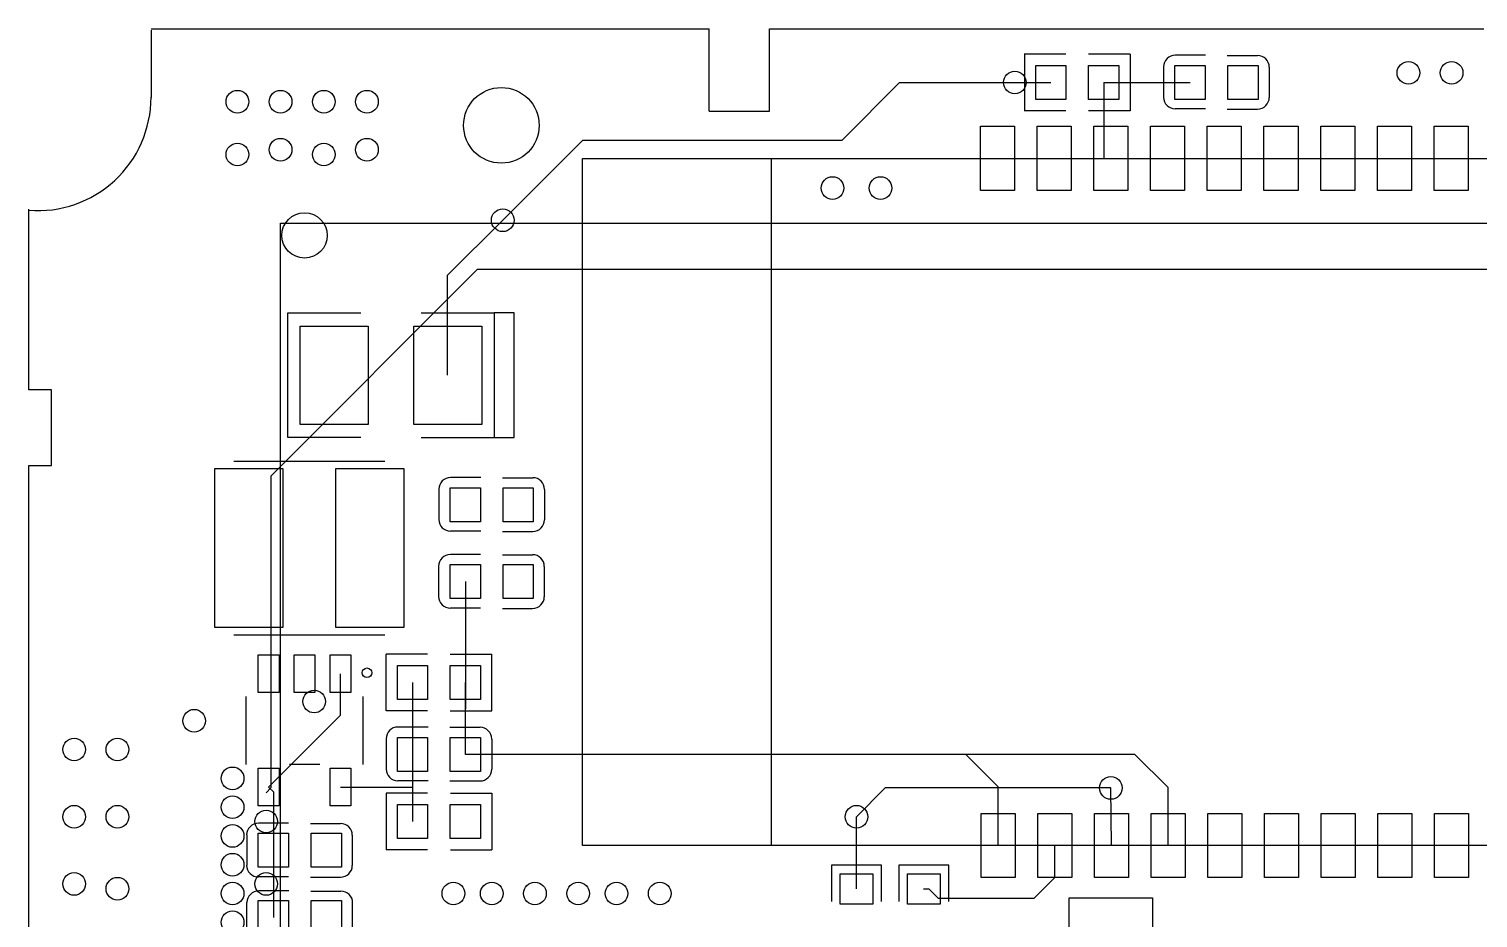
# Model space of a CAD drawing. Header units: millimetres. Extents: x -12.5 to 64.5, y -6.1 to 57.5.
# Drawn here: x -12.5 to 25.84, y 34.02 to 57.55 of the extents above; entities that cross this region are included whole.
import ezdxf

# ---------------------------------------------------------------- set-up
doc = ezdxf.new("R2010")
doc.units = ezdxf.units.MM

msp = doc.modelspace()

# ---------------------------------------------------------------- linework, layer by layer
for points in [[(-9.271, 57.55), (5.499, 57.55)], [(-9.27, 57.521), (-9.27, 55.741)], [(5.499, 55.373), (5.499, 57.55)], [(7.099, 55.373), (7.099, 57.55)], [(7.099, 57.55), (25.999, 57.55)], [(14.94, 56.884), (13.839, 56.884)], [(13.84, 56.884), (13.84, 55.384)], [(15.541, 56.889), (16.641, 56.889)], [(16.641, 56.884), (16.641, 55.384)], [(18.634, 56.856), (17.834, 56.856)], [(19.21, 56.85), (20.01, 56.85)], [(17.525, 56.546), (17.525, 55.746)], [(20.32, 56.54), (20.32, 55.74)], [(0.036, 52.488), (2.158, 54.61), (9.016, 54.61), (10.54, 56.134), (13.589, 56.134)], [(13.588, 56.134), (14.541, 56.134)], [(15.94, 56.134), (15.94, 54.125), (16.131, 54.125)], [(15.94, 56.134), (18.224, 56.134)], [(5.499, 55.373), (7.099, 55.373)], [(14.94, 55.384), (13.839, 55.384)], [(15.541, 55.389), (16.641, 55.389)], [(18.634, 55.436), (17.834, 55.436)], [(19.21, 55.43), (20.01, 55.43)], [(7.146, 35.941), (7.146, 54.125)], [(-12.5, 48), (-12.5, 52.779)], [(-1.421, 48.387), (-1.421, 51.031), (0.035, 52.487)], [(42.29, 51.181), (-0.636, 51.181), (-6.097, 45.72), (-6.097, 37.465), (-6.224, 37.338)], [(-3.721, 46.737), (-5.648, 46.737), (-5.648, 50.037), (-3.721, 50.037)], [(-2.121, 50.037), (-0.194, 50.037), (-0.194, 46.737), (0.339, 46.737), (0.339, 50.037), (-0.194, 50.037)], [(-11.9, 48), (-12.5, 48)], [(-11.9, 46), (-11.9, 48)], [(-2.121, 46.737), (-0.194, 46.737)], [(-7.08, 46.115), (-3.08, 46.115)], [(-12.5, 9), (-12.5, 46)], [(-12.5, 46), (-11.9, 46)], [(-0.543, 45.68), (-1.343, 45.68)], [(0.033, 45.674), (0.833, 45.674)], [(-1.652, 45.37), (-1.652, 44.57)], [(1.143, 45.364), (1.143, 44.564)], [(-0.543, 44.26), (-1.343, 44.26)], [(0.033, 44.254), (0.833, 44.254)], [(-1.659, 43.332), (-1.659, 42.532)], [(-0.55, 43.641), (-1.35, 43.641)], [(0.026, 43.636), (0.826, 43.636)], [(1.136, 43.326), (1.136, 42.526)], [(-0.953, 42.926), (-0.953, 39.558), (-0.951, 39.563), (-0.951, 40.259)], [(-0.55, 42.222), (-1.35, 42.222)], [(0.026, 42.216), (0.826, 42.216)], [(-7.08, 41.515), (-3.08, 41.515)], [(-3.052, 39.509), (-3.052, 41.009)], [(-1.952, 41.004), (-3.052, 41.004)], [(-1.351, 41.009), (-0.25, 41.009)], [(-0.251, 39.509), (-0.251, 41.009)], [(-6.158, 37.488), (-4.258, 39.388), (-4.258, 40.488)], [(-6.757, 38.089), (-6.757, 39.889)], [(-3.657, 38.089), (-3.657, 39.889)], [(-2.35, 40.259), (-2.35, 36.576)], [(-0.951, 38.354), (-0.951, 38.354), (-0.951, 40.259)], [(-1.952, 39.504), (-3.052, 39.504)], [(-1.351, 39.509), (-0.25, 39.509)], [(-3.049, 38.766), (-3.049, 37.966)], [(-1.94, 39.076), (-2.74, 39.076)], [(-1.364, 39.07), (-0.564, 39.07)], [(-0.254, 38.76), (-0.254, 37.96)], [(17.647, 35.941), (17.647, 37.473), (16.763, 38.354), (-0.951, 38.354)], [(13.146, 35.941), (13.146, 37.496), (12.288, 38.354)], [(-4.807, 38.089), (-5.607, 38.089)], [(-1.94, 37.656), (-2.74, 37.656)], [(-1.364, 37.65), (-0.564, 37.65)], [(-6.158, 37.488), (-6.033, 37.366), (-6.033, 34.036)], [(-4.258, 37.488), (-2.35, 37.488)], [(-1.951, 37.326), (-3.052, 37.326)], [(-3.051, 37.326), (-3.051, 35.826)], [(-1.35, 37.331), (-0.25, 37.331)], [(-0.25, 37.326), (-0.25, 35.826)], [(16.128, 37.465), (10.16, 37.465), (9.398, 36.703)], [(16.146, 35.941), (16.128, 37.465)], [(-5.63, 36.529), (-6.43, 36.529)], [(-5.054, 36.524), (-4.254, 36.524)], [(9.397, 34.791), (9.397, 36.703)], [(-6.739, 36.22), (-6.739, 35.42)], [(-3.944, 36.214), (-3.944, 35.414)], [(-1.951, 35.826), (-3.052, 35.826)], [(-1.35, 35.831), (-0.25, 35.831)], [(11.175, 34.791), (11.312, 34.791), (11.556, 34.544), (14.096, 34.544), (14.645, 35.093), (14.645, 35.941)], [(10.059, 34.462), (10.059, 35.421), (8.737, 35.421), (8.737, 34.462)], [(11.837, 34.462), (11.837, 35.421), (10.515, 35.421), (10.515, 34.462)], [(-5.63, 35.11), (-6.43, 35.11)], [(-5.054, 35.104), (-4.254, 35.104)], [(-5.621, 34.74), (-6.421, 34.74)], [(-5.045, 34.734), (-4.245, 34.734)], [(-6.731, 33.63), (-6.731, 34.43)], [(-3.936, 33.624), (-3.936, 34.424)]]:
    msp.add_lwpolyline(points)
for points in [[(14.14, 56.584), (14.94, 56.584), (14.94, 55.684), (14.14, 55.684)], [(15.54, 56.584), (16.34, 56.584), (16.34, 55.684), (15.54, 55.684)], [(17.823, 56.584), (18.623, 56.584), (18.623, 55.684), (17.823, 55.684)], [(19.223, 56.584), (20.023, 56.584), (20.023, 55.684), (19.223, 55.684)], [(12.681, 53.275), (12.681, 54.975), (13.581, 54.975), (13.581, 53.275)], [(14.181, 53.275), (14.181, 54.975), (15.081, 54.975), (15.081, 53.275)], [(15.681, 53.275), (15.681, 54.975), (16.581, 54.975), (16.581, 53.275)], [(17.181, 53.275), (17.181, 54.975), (18.081, 54.975), (18.081, 53.275)], [(18.681, 53.275), (18.681, 54.975), (19.581, 54.975), (19.581, 53.275)], [(20.181, 53.275), (20.181, 54.975), (21.081, 54.975), (21.081, 53.275)], [(21.681, 53.275), (21.681, 54.975), (22.581, 54.975), (22.581, 53.275)], [(23.181, 53.275), (23.181, 54.975), (24.081, 54.975), (24.081, 53.275)], [(24.681, 53.275), (24.681, 54.975), (25.581, 54.975), (25.581, 53.275)], [(2.146, 35.941), (2.146, 54.125), (26.146, 54.125), (26.146, 35.941), (2.146, 35.941)], [(-5.843, 2.413), (-5.843, 52.413), (63.357, 52.413), (63.357, 2.413), (-5.843, 2.413)], [(-3.522, 47.087), (-5.322, 47.087), (-5.322, 49.687), (-3.522, 49.687)], [(-0.52, 47.087), (-2.32, 47.087), (-2.32, 49.687), (-0.52, 49.687)], [(-7.58, 41.715), (-7.58, 45.915), (-5.78, 45.915), (-5.78, 41.715)], [(-4.38, 41.715), (-4.38, 45.915), (-2.58, 45.915), (-2.58, 41.715)], [(-1.354, 45.408), (-0.554, 45.408), (-0.554, 44.508), (-1.354, 44.508)], [(0.046, 45.408), (0.846, 45.408), (0.846, 44.508), (0.046, 44.508)], [(-1.354, 43.376), (-0.554, 43.376), (-0.554, 42.476), (-1.354, 42.476)], [(0.046, 43.376), (0.846, 43.376), (0.846, 42.476), (0.046, 42.476)], [(-5.882, 39.989), (-6.432, 39.989), (-6.432, 40.989), (-5.882, 40.989)], [(-4.932, 39.989), (-5.482, 39.989), (-5.482, 40.989), (-4.932, 40.989)], [(-3.982, 39.989), (-4.532, 39.989), (-4.532, 40.989), (-3.982, 40.989)], [(-1.951, 39.809), (-2.751, 39.809), (-2.751, 40.709), (-1.951, 40.709)], [(-0.551, 39.809), (-1.351, 39.809), (-1.351, 40.709), (-0.551, 40.709)], [(-2.751, 38.804), (-1.951, 38.804), (-1.951, 37.904), (-2.751, 37.904)], [(-1.351, 38.804), (-0.551, 38.804), (-0.551, 37.904), (-1.351, 37.904)], [(-5.882, 36.989), (-6.432, 36.989), (-6.432, 37.989), (-5.882, 37.989)], [(-3.982, 36.989), (-4.532, 36.989), (-4.532, 37.989), (-3.982, 37.989)], [(-2.751, 37.026), (-1.951, 37.026), (-1.951, 36.126), (-2.751, 36.126)], [(-1.351, 37.026), (-0.551, 37.026), (-0.551, 36.126), (-1.351, 36.126)], [(12.696, 35.091), (12.696, 36.791), (13.596, 36.791), (13.596, 35.091)], [(14.196, 35.091), (14.196, 36.791), (15.096, 36.791), (15.096, 35.091)], [(15.696, 35.091), (15.696, 36.791), (16.596, 36.791), (16.596, 35.091)], [(17.196, 35.091), (17.196, 36.791), (18.096, 36.791), (18.096, 35.091)], [(18.696, 35.091), (18.696, 36.791), (19.596, 36.791), (19.596, 35.091)], [(20.196, 35.091), (20.196, 36.791), (21.096, 36.791), (21.096, 35.091)], [(21.696, 35.091), (21.696, 36.791), (22.596, 36.791), (22.596, 35.091)], [(23.196, 35.091), (23.196, 36.791), (24.096, 36.791), (24.096, 35.091)], [(24.696, 35.091), (24.696, 36.791), (25.596, 36.791), (25.596, 35.091)], [(-6.434, 36.264), (-5.634, 36.264), (-5.634, 35.364), (-6.434, 35.364)], [(-5.034, 36.264), (-4.234, 36.264), (-4.234, 35.364), (-5.034, 35.364)], [(9.83, 34.386), (8.966, 34.386), (8.966, 35.192), (9.83, 35.192)], [(11.608, 34.386), (10.744, 34.386), (10.744, 35.192), (11.608, 35.192)], [(15.027, 34.556), (17.229, 34.556), (17.229, 32.755), (15.027, 32.755)], [(-5.634, 33.586), (-6.434, 33.586), (-6.434, 34.486), (-5.634, 34.486)], [(-4.234, 33.586), (-5.034, 33.586), (-5.034, 34.486), (-4.234, 34.486)]]:
    msp.add_lwpolyline(points, close=True)
for centre, radius in [((13.589, 56.134), 0.3), ((24.003, 56.388), 0.3), ((25.146, 56.388), 0.3), ((0, 55), 1), ((-6.985, 55.626), 0.3), ((-5.842, 55.626), 0.3), ((-4.699, 55.626), 0.3), ((-3.556, 55.626), 0.3), ((-6.985, 54.229), 0.3), ((-5.842, 54.356), 0.3), ((-4.699, 54.229), 0.3), ((-3.556, 54.356), 0.3), ((8.763, 53.34), 0.3), ((10.033, 53.34), 0.3), ((-5.208, 52.088), 0.6), ((0.036, 52.488), 0.3), ((-3.556, 40.513), 0.127), ((-4.953, 39.751), 0.3), ((-8.128, 39.243), 0.3), ((-11.303, 38.481), 0.3), ((-10.16, 38.481), 0.3), ((-7.112, 37.719), 0.3), ((16.128, 37.465), 0.3), ((-7.112, 36.957), 0.3), ((-11.303, 36.703), 0.3), ((-10.16, 36.703), 0.3), ((-6.223, 36.576), 0.3), ((9.398, 36.703), 0.3), ((-7.112, 36.195), 0.3), ((-7.112, 35.433), 0.3), ((-11.303, 34.925), 0.3), ((-10.16, 34.798), 0.3), ((-7.112, 34.671), 0.3), ((-6.223, 34.925), 0.3), ((-1.27, 34.671), 0.3), ((-0.254, 34.671), 0.3), ((0.889, 34.671), 0.3), ((2.032, 34.671), 0.3), ((3.048, 34.671), 0.3), ((4.191, 34.671), 0.3), ((-7.112, 33.909), 0.3)]:
    msp.add_circle(centre, radius)
for centre, radius, start, end in [((17.834, 56.546), 0.31, 90, 180), ((20.01, 56.54), 0.31, 0, 90), ((-12.27, 55.742), 3, 265.6031, 359.9969), ((17.834, 55.746), 0.31, 180, 270), ((20.01, 55.74), 0.31, 270, 0), ((-1.343, 45.37), 0.31, 90, 180), ((0.833, 45.364), 0.31, 0, 90), ((-1.343, 44.57), 0.31, 180, 270), ((0.833, 44.564), 0.31, 270, 0), ((-1.35, 43.332), 0.31, 90, 180), ((0.826, 43.326), 0.31, 359.9953, 90), ((-1.35, 42.532), 0.31, 179.9953, 270), ((0.826, 42.526), 0.31, 270, 0), ((-2.74, 38.766), 0.31, 90, 180), ((-0.564, 38.76), 0.31, 0, 90), ((-2.74, 37.966), 0.31, 180, 270), ((-0.564, 37.96), 0.31, 270, 0), ((-6.43, 36.22), 0.31, 90, 180), ((-4.254, 36.214), 0.31, 359.9953, 90), ((-6.43, 35.42), 0.31, 179.9953, 270), ((-4.254, 35.414), 0.31, 270, 0), ((-6.421, 34.43), 0.31, 90, 180), ((-4.245, 34.424), 0.31, 0, 90)]:
    msp.add_arc(centre, radius, start, end)

doc.saveas('drawing.dxf')
